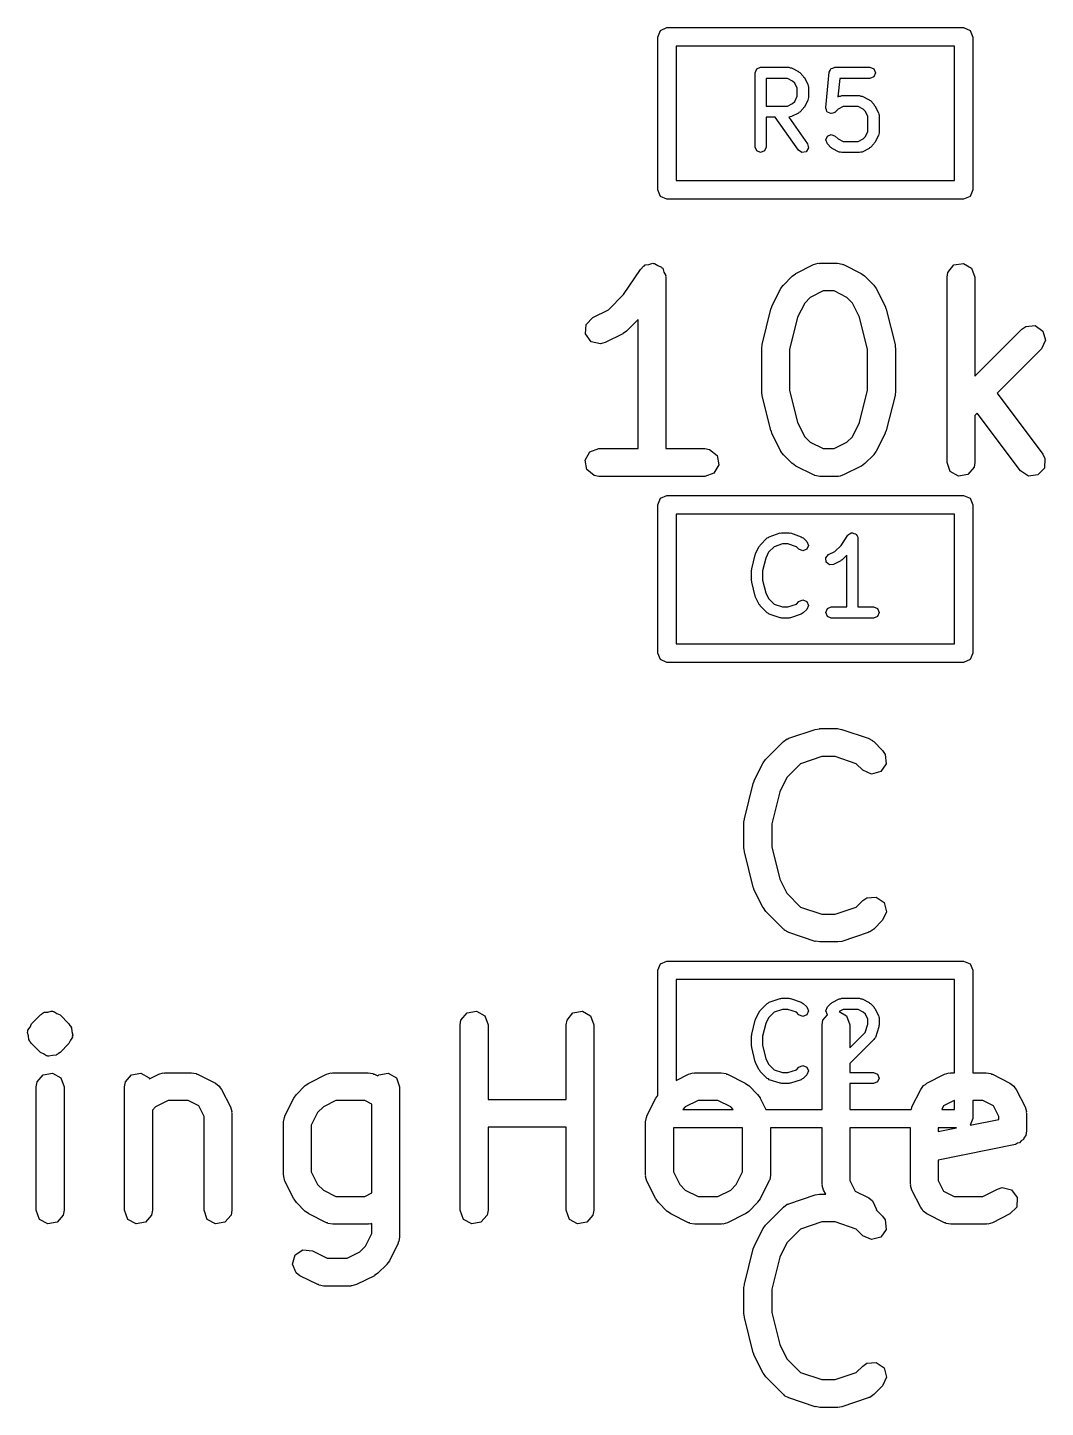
# Model space of a CAD drawing. Extents: x 65 to 209, y -133 to -44.
# Drawn here: x 122.41 to 127.9, y -113.97 to -106.53 of the extents above; entities that cross this region are included whole.
import ezdxf

# ---------------------------------------------------------------- set-up
doc = ezdxf.new("R2010")
doc.units = 0
doc.layers.add('BLACK', color=7, linetype='CONTINUOUS')

msp = doc.modelspace()

# ---------------------------------------------------------------- linework, layer by layer
at = {"layer": 'BLACK', "linetype": 'CONTINUOUS'}
for p, q in [((125.825, -106.542), (125.86, -106.527)), ((125.86, -106.527), (127.46, -106.527)), ((127.46, -106.527), (127.495, -106.542)), ((125.81, -106.578), (125.825, -106.542)), ((125.81, -107.402), (125.81, -106.578)), ((127.495, -106.542), (127.51, -106.578)), ((127.51, -106.578), (127.51, -107.402)), ((125.91, -106.627), (125.91, -107.352)), ((127.41, -106.627), (125.91, -106.627)), ((127.41, -107.352), (127.41, -106.627)), ((126.335, -106.771), (126.344, -106.75)), ((126.344, -106.75), (126.365, -106.741)), ((126.365, -106.741), (126.517, -106.741)), ((126.517, -106.741), (126.524, -106.744)), ((126.524, -106.744), (126.531, -106.744)), ((126.531, -106.744), (126.569, -106.763)), ((126.569, -106.763), (126.572, -106.767)), ((126.735, -106.768), (126.74, -106.759)), ((126.74, -106.759), (126.744, -106.75)), ((126.744, -106.75), (126.745, -106.749)), ((126.745, -106.749), (126.746, -106.748)), ((126.746, -106.748), (126.755, -106.745)), ((126.755, -106.745), (126.765, -106.741)), ((126.765, -106.741), (126.955, -106.741)), ((126.955, -106.741), (126.976, -106.75)), ((126.976, -106.75), (126.985, -106.771)), ((126.335, -107.171), (126.335, -106.771)), ((126.395, -106.801), (126.395, -106.95)), ((126.51, -106.801), (126.395, -106.801)), ((126.537, -106.815), (126.51, -106.801)), ((126.55, -106.827), (126.537, -106.815)), ((126.563, -106.854), (126.55, -106.827)), ((126.572, -106.767), (126.576, -106.769)), ((126.576, -106.769), (126.595, -106.788)), ((126.595, -106.788), (126.597, -106.792)), ((126.597, -106.792), (126.601, -106.796)), ((126.601, -106.796), (126.62, -106.834)), ((126.62, -106.834), (126.621, -106.841)), ((126.716, -106.958), (126.735, -106.768)), ((126.792, -106.801), (126.782, -106.9)), ((126.955, -106.801), (126.792, -106.801)), ((126.976, -106.792), (126.955, -106.801)), ((126.985, -106.771), (126.976, -106.792)), ((126.55, -106.925), (126.563, -106.897)), ((126.563, -106.897), (126.563, -106.854)), ((126.621, -106.911), (126.62, -106.918)), ((126.621, -106.841), (126.623, -106.847)), ((126.623, -106.904), (126.621, -106.911)), ((126.623, -106.847), (126.623, -106.904)), ((126.782, -106.9), (126.789, -106.896)), ((126.789, -106.896), (126.796, -106.896)), ((126.796, -106.896), (126.803, -106.893)), ((126.803, -106.893), (126.898, -106.893)), ((126.898, -106.893), (126.905, -106.896)), ((126.905, -106.896), (126.912, -106.896)), ((126.912, -106.896), (126.95, -106.916)), ((126.395, -106.95), (126.51, -106.95)), ((126.51, -106.95), (126.537, -106.937)), ((126.537, -106.937), (126.55, -106.925)), ((126.572, -106.985), (126.569, -106.988)), ((126.576, -106.983), (126.572, -106.985)), ((126.595, -106.964), (126.576, -106.983)), ((126.597, -106.959), (126.595, -106.964)), ((126.601, -106.956), (126.597, -106.959)), ((126.62, -106.918), (126.601, -106.956)), ((126.716, -106.96), (126.716, -106.958)), ((126.716, -106.961), (126.716, -106.96)), ((126.72, -106.971), (126.716, -106.961)), ((126.722, -106.98), (126.72, -106.971)), ((126.724, -106.981), (126.722, -106.98)), ((126.725, -106.983), (126.724, -106.981)), ((126.734, -106.987), (126.725, -106.983)), ((126.743, -106.991), (126.734, -106.987)), ((126.765, -106.985), (126.755, -106.988)), ((126.767, -106.983), (126.765, -106.983)), ((126.765, -106.983), (126.765, -106.985)), ((126.783, -106.967), (126.767, -106.983)), ((126.81, -106.953), (126.783, -106.967)), ((126.891, -106.953), (126.81, -106.953)), ((126.918, -106.967), (126.891, -106.953)), ((126.931, -106.979), (126.918, -106.967)), ((126.944, -107.007), (126.931, -106.979)), ((126.95, -106.916), (126.953, -106.919)), ((126.953, -106.919), (126.957, -106.921)), ((126.957, -106.921), (126.976, -106.94)), ((126.976, -106.94), (126.978, -106.945)), ((126.978, -106.945), (126.982, -106.948)), ((126.982, -106.948), (127.001, -106.986)), ((127.001, -106.986), (127.002, -106.993)), ((126.444, -107.01), (126.395, -107.01)), ((126.395, -107.01), (126.395, -107.171)), ((126.569, -107.188), (126.444, -107.01)), ((126.524, -107.008), (126.518, -107.01)), ((126.518, -107.01), (126.618, -107.154)), ((126.531, -107.007), (126.524, -107.008)), ((126.569, -106.988), (126.531, -107.007)), ((126.744, -106.991), (126.743, -106.991)), ((126.746, -106.991), (126.744, -106.991)), ((126.755, -106.988), (126.746, -106.991)), ((126.944, -107.088), (126.944, -107.007)), ((127.002, -106.993), (127.004, -107)), ((127.004, -107), (127.004, -107.095)), ((126.716, -107.133), (126.725, -107.112)), ((126.725, -107.154), (126.716, -107.133)), ((126.725, -107.112), (126.746, -107.103)), ((126.746, -107.103), (126.767, -107.112)), ((126.767, -107.112), (126.783, -107.127)), ((126.783, -107.127), (126.81, -107.141)), ((126.891, -107.141), (126.918, -107.127)), ((126.918, -107.127), (126.931, -107.115)), ((126.931, -107.115), (126.944, -107.088)), ((127.001, -107.108), (126.982, -107.146)), ((127.002, -107.101), (127.001, -107.108)), ((127.004, -107.095), (127.002, -107.101)), ((126.344, -107.192), (126.335, -107.171)), ((126.365, -107.201), (126.344, -107.192)), ((126.386, -107.192), (126.365, -107.201)), ((126.395, -107.171), (126.386, -107.192)), ((126.588, -107.2), (126.569, -107.188)), ((126.611, -107.196), (126.588, -107.2)), ((126.623, -107.176), (126.611, -107.196)), ((126.618, -107.154), (126.623, -107.176)), ((126.744, -107.173), (126.725, -107.154)), ((126.748, -107.175), (126.744, -107.173)), ((126.751, -107.179), (126.748, -107.175)), ((126.789, -107.198), (126.751, -107.179)), ((126.796, -107.198), (126.789, -107.198)), ((126.803, -107.201), (126.796, -107.198)), ((126.898, -107.201), (126.803, -107.201)), ((126.81, -107.141), (126.891, -107.141)), ((126.905, -107.198), (126.898, -107.201)), ((126.912, -107.198), (126.905, -107.198)), ((126.95, -107.179), (126.912, -107.198)), ((126.953, -107.175), (126.95, -107.179)), ((126.957, -107.173), (126.953, -107.175)), ((126.976, -107.154), (126.957, -107.173)), ((126.978, -107.15), (126.976, -107.154)), ((126.982, -107.146), (126.978, -107.15)), ((125.91, -107.352), (127.41, -107.352)), ((125.825, -107.438), (125.81, -107.402)), ((127.51, -107.402), (127.495, -107.438)), ((125.86, -107.453), (125.825, -107.438)), ((127.46, -107.453), (125.86, -107.453)), ((127.495, -107.438), (127.46, -107.453)), ((125.742, -107.807), (125.763, -107.804)), ((125.763, -107.804), (125.784, -107.798)), ((125.784, -107.798), (125.788, -107.799)), ((125.788, -107.799), (125.792, -107.799)), ((125.792, -107.799), (125.811, -107.809)), ((126.555, -107.853), (126.65, -107.805)), ((126.65, -107.805), (126.675, -107.798)), ((126.675, -107.798), (126.68, -107.799)), ((126.68, -107.799), (126.684, -107.797)), ((126.684, -107.797), (126.779, -107.797)), ((126.779, -107.797), (126.805, -107.802)), ((126.805, -107.802), (126.808, -107.805)), ((126.808, -107.805), (126.813, -107.805)), ((126.813, -107.805), (126.908, -107.853)), ((127.408, -107.807), (127.459, -107.799)), ((127.459, -107.799), (127.503, -107.824)), ((125.626, -107.967), (125.717, -107.831)), ((125.717, -107.831), (125.735, -107.812)), ((125.735, -107.812), (125.739, -107.811)), ((125.739, -107.811), (125.742, -107.807)), ((125.811, -107.809), (125.831, -107.818)), ((125.831, -107.818), (125.833, -107.822)), ((125.833, -107.822), (125.837, -107.824)), ((125.837, -107.824), (125.844, -107.845)), ((125.844, -107.845), (125.854, -107.864)), ((125.854, -107.864), (125.853, -107.868)), ((125.853, -107.868), (125.854, -107.872)), ((125.854, -107.872), (125.854, -108.797)), ((126.488, -107.915), (126.536, -107.867)), ((126.536, -107.867), (126.554, -107.854)), ((126.554, -107.854), (126.555, -107.853)), ((126.908, -107.853), (126.926, -107.866)), ((126.926, -107.866), (126.927, -107.867)), ((126.927, -107.867), (126.975, -107.915)), ((127.371, -107.872), (127.375, -107.847)), ((127.371, -108.872), (127.371, -107.872)), ((127.375, -107.847), (127.408, -107.807)), ((127.503, -107.824), (127.521, -107.872)), ((127.521, -107.872), (127.521, -108.406)), ((126.426, -108.029), (126.474, -107.934)), ((126.474, -107.934), (126.487, -107.916)), ((126.487, -107.916), (126.488, -107.915)), ((126.702, -107.947), (126.633, -107.982)), ((126.761, -107.947), (126.702, -107.947)), ((126.83, -107.982), (126.761, -107.947)), ((126.975, -107.915), (126.988, -107.933)), ((126.988, -107.933), (126.989, -107.934)), ((126.989, -107.934), (127.037, -108.029)), ((125.544, -108.049), (125.626, -107.967)), ((126.603, -108.012), (126.564, -108.089)), ((126.633, -107.982), (126.603, -108.012)), ((126.86, -108.012), (126.83, -107.982)), ((126.899, -108.089), (126.86, -108.012)), ((125.425, -108.128), (125.46, -108.091)), ((125.46, -108.091), (125.544, -108.049)), ((125.704, -108.101), (125.642, -108.164)), ((125.704, -108.797), (125.704, -108.101)), ((126.373, -108.235), (126.421, -108.045)), ((126.421, -108.045), (126.426, -108.033)), ((126.426, -108.033), (126.426, -108.029)), ((126.564, -108.089), (126.521, -108.263)), ((126.942, -108.263), (126.899, -108.089)), ((127.037, -108.029), (127.04, -108.042)), ((127.04, -108.042), (127.042, -108.045)), ((127.042, -108.045), (127.09, -108.235)), ((125.421, -108.179), (125.425, -108.128)), ((125.623, -108.176), (125.622, -108.178)), ((125.642, -108.164), (125.623, -108.176)), ((127.521, -108.406), (127.774, -108.153)), ((127.774, -108.153), (127.795, -108.138)), ((127.795, -108.138), (127.846, -108.133)), ((127.846, -108.133), (127.888, -108.163)), ((127.888, -108.163), (127.901, -108.212)), ((125.452, -108.221), (125.421, -108.179)), ((125.502, -108.233), (125.452, -108.221)), ((125.527, -108.225), (125.502, -108.233)), ((125.622, -108.178), (125.527, -108.225)), ((126.371, -108.253), (126.373, -108.239)), ((126.373, -108.239), (126.373, -108.235)), ((127.09, -108.235), (127.091, -108.25)), ((127.091, -108.25), (127.092, -108.253)), ((127.901, -108.212), (127.88, -108.259)), ((126.371, -108.491), (126.371, -108.253)), ((126.521, -108.263), (126.521, -108.482)), ((126.942, -108.482), (126.942, -108.263)), ((127.092, -108.253), (127.092, -108.491)), ((127.88, -108.259), (127.64, -108.498)), ((126.372, -108.495), (126.371, -108.491)), ((126.373, -108.51), (126.372, -108.495)), ((126.421, -108.7), (126.373, -108.51)), ((126.521, -108.482), (126.564, -108.656)), ((126.899, -108.656), (126.942, -108.482)), ((127.09, -108.51), (127.042, -108.7)), ((127.092, -108.491), (127.09, -108.506)), ((127.09, -108.506), (127.09, -108.51)), ((127.64, -108.498), (127.887, -108.827)), ((127.533, -108.606), (127.521, -108.618)), ((127.521, -108.618), (127.521, -108.872)), ((127.767, -108.917), (127.533, -108.606)), ((126.564, -108.656), (126.603, -108.733)), ((126.86, -108.733), (126.899, -108.656)), ((126.423, -108.703), (126.421, -108.7)), ((126.426, -108.715), (126.423, -108.703)), ((126.474, -108.811), (126.426, -108.715)), ((126.603, -108.733), (126.633, -108.763)), ((126.633, -108.763), (126.702, -108.797)), ((126.761, -108.797), (126.83, -108.763)), ((126.83, -108.763), (126.86, -108.733)), ((127.037, -108.715), (126.989, -108.811)), ((127.042, -108.7), (127.037, -108.712)), ((127.037, -108.712), (127.037, -108.715)), ((125.419, -108.859), (125.445, -108.815)), ((125.445, -108.815), (125.493, -108.797)), ((125.493, -108.797), (125.704, -108.797)), ((125.854, -108.797), (126.065, -108.797)), ((126.065, -108.797), (126.09, -108.802)), ((126.09, -108.802), (126.13, -108.835)), ((126.13, -108.835), (126.139, -108.885)), ((126.475, -108.812), (126.474, -108.811)), ((126.488, -108.83), (126.475, -108.812)), ((126.536, -108.878), (126.488, -108.83)), ((126.702, -108.797), (126.761, -108.797)), ((126.975, -108.83), (126.927, -108.878)), ((126.976, -108.829), (126.975, -108.83)), ((126.989, -108.811), (126.976, -108.829)), ((127.887, -108.827), (127.898, -108.851)), ((125.428, -108.91), (125.419, -108.859)), ((125.468, -108.943), (125.428, -108.91)), ((126.139, -108.885), (126.113, -108.93)), ((126.537, -108.878), (126.536, -108.878)), ((126.555, -108.892), (126.537, -108.878)), ((126.65, -108.939), (126.555, -108.892)), ((126.908, -108.892), (126.813, -108.939)), ((126.909, -108.891), (126.908, -108.892)), ((126.927, -108.878), (126.909, -108.891)), ((127.388, -108.921), (127.371, -108.872)), ((127.433, -108.946), (127.388, -108.921)), ((127.516, -108.898), (127.483, -108.937)), ((127.521, -108.872), (127.516, -108.898)), ((127.81, -108.945), (127.767, -108.917)), ((127.896, -108.902), (127.861, -108.939)), ((127.898, -108.851), (127.896, -108.902)), ((125.493, -108.947), (125.468, -108.943)), ((126.065, -108.947), (125.493, -108.947)), ((126.113, -108.93), (126.065, -108.947)), ((126.655, -108.94), (126.65, -108.939)), ((126.658, -108.943), (126.655, -108.94)), ((126.684, -108.947), (126.658, -108.943)), ((126.779, -108.947), (126.684, -108.947)), ((126.783, -108.946), (126.779, -108.947)), ((126.788, -108.947), (126.783, -108.946)), ((126.813, -108.939), (126.788, -108.947)), ((127.483, -108.937), (127.433, -108.946)), ((127.861, -108.939), (127.81, -108.945)), ((125.81, -109.1), (125.825, -109.065)), ((125.825, -109.065), (125.86, -109.05)), ((125.86, -109.05), (127.46, -109.05)), ((127.46, -109.05), (127.495, -109.065)), ((127.495, -109.065), (127.51, -109.1)), ((125.81, -109.9), (125.81, -109.1)), ((127.51, -109.1), (127.51, -109.9)), ((125.91, -109.15), (125.91, -109.85)), ((127.41, -109.15), (125.91, -109.15)), ((127.41, -109.85), (127.41, -109.15)), ((126.363, -109.317), (126.401, -109.279)), ((126.401, -109.279), (126.407, -109.276)), ((126.407, -109.276), (126.412, -109.272)), ((126.412, -109.272), (126.47, -109.252)), ((126.47, -109.252), (126.474, -109.253)), ((126.474, -109.253), (126.479, -109.251)), ((126.479, -109.251), (126.517, -109.251)), ((126.517, -109.251), (126.522, -109.253)), ((126.522, -109.253), (126.527, -109.252)), ((126.527, -109.252), (126.584, -109.272)), ((126.584, -109.272), (126.589, -109.276)), ((126.589, -109.276), (126.595, -109.279)), ((126.595, -109.279), (126.615, -109.298)), ((126.799, -109.319), (126.835, -109.264)), ((126.835, -109.264), (126.838, -109.263)), ((126.838, -109.263), (126.839, -109.26)), ((126.839, -109.26), (126.847, -109.256)), ((126.847, -109.256), (126.854, -109.252)), ((126.854, -109.252), (126.857, -109.252)), ((126.857, -109.252), (126.86, -109.251)), ((126.86, -109.251), (126.868, -109.254)), ((126.868, -109.254), (126.877, -109.256)), ((126.877, -109.256), (126.878, -109.259)), ((126.878, -109.259), (126.881, -109.26)), ((126.881, -109.26), (126.885, -109.268)), ((126.885, -109.268), (126.889, -109.275)), ((126.889, -109.275), (126.889, -109.278)), ((126.889, -109.278), (126.89, -109.281)), ((126.89, -109.281), (126.89, -109.651)), ((126.336, -109.369), (126.338, -109.366)), ((126.338, -109.363), (126.357, -109.325)), ((126.338, -109.366), (126.338, -109.363)), ((126.357, -109.325), (126.361, -109.321)), ((126.361, -109.321), (126.363, -109.317)), ((126.408, -109.356), (126.393, -109.387)), ((126.438, -109.326), (126.408, -109.356)), ((126.484, -109.311), (126.438, -109.326)), ((126.512, -109.311), (126.484, -109.311)), ((126.558, -109.326), (126.512, -109.311)), ((126.572, -109.34), (126.558, -109.326)), ((126.593, -109.349), (126.572, -109.34)), ((126.615, -109.34), (126.593, -109.349)), ((126.615, -109.298), (126.623, -109.319)), ((126.623, -109.319), (126.615, -109.34)), ((126.732, -109.368), (126.766, -109.352)), ((126.766, -109.352), (126.799, -109.319)), ((126.317, -109.445), (126.336, -109.369)), ((126.393, -109.387), (126.376, -109.456)), ((126.717, -109.386), (126.732, -109.368)), ((126.719, -109.409), (126.717, -109.386)), ((126.736, -109.424), (126.719, -109.409)), ((126.759, -109.422), (126.736, -109.424)), ((126.797, -109.403), (126.759, -109.422)), ((126.8, -109.399), (126.797, -109.403)), ((126.805, -109.397), (126.8, -109.399)), ((126.83, -109.372), (126.805, -109.397)), ((126.83, -109.651), (126.83, -109.372)), ((126.316, -109.452), (126.317, -109.449)), ((126.316, -109.51), (126.316, -109.452)), ((126.317, -109.513), (126.316, -109.51)), ((126.317, -109.449), (126.317, -109.445)), ((126.317, -109.517), (126.317, -109.513)), ((126.376, -109.456), (126.376, -109.506)), ((126.376, -109.506), (126.393, -109.575)), ((126.336, -109.593), (126.317, -109.517)), ((126.393, -109.575), (126.408, -109.606)), ((126.338, -109.596), (126.336, -109.593)), ((126.338, -109.599), (126.338, -109.596)), ((126.357, -109.637), (126.338, -109.599)), ((126.361, -109.64), (126.357, -109.637)), ((126.363, -109.645), (126.361, -109.64)), ((126.401, -109.683), (126.363, -109.645)), ((126.408, -109.606), (126.438, -109.636)), ((126.438, -109.636), (126.484, -109.651)), ((126.484, -109.651), (126.512, -109.651)), ((126.512, -109.651), (126.558, -109.636)), ((126.558, -109.636), (126.572, -109.622)), ((126.572, -109.622), (126.593, -109.613)), ((126.593, -109.613), (126.615, -109.622)), ((126.615, -109.664), (126.595, -109.683)), ((126.615, -109.622), (126.623, -109.643)), ((126.623, -109.643), (126.615, -109.664)), ((126.716, -109.681), (126.725, -109.66)), ((126.725, -109.66), (126.746, -109.651)), ((126.746, -109.651), (126.83, -109.651)), ((126.89, -109.651), (126.974, -109.651)), ((126.974, -109.651), (126.995, -109.66)), ((126.995, -109.66), (127.004, -109.681)), ((126.407, -109.686), (126.401, -109.683)), ((126.412, -109.69), (126.407, -109.686)), ((126.47, -109.709), (126.412, -109.69)), ((126.474, -109.709), (126.47, -109.709)), ((126.479, -109.711), (126.474, -109.709)), ((126.517, -109.711), (126.479, -109.711)), ((126.522, -109.709), (126.517, -109.711)), ((126.527, -109.709), (126.522, -109.709)), ((126.584, -109.69), (126.527, -109.709)), ((126.589, -109.686), (126.584, -109.69)), ((126.595, -109.683), (126.589, -109.686)), ((126.725, -109.702), (126.716, -109.681)), ((126.746, -109.711), (126.725, -109.702)), ((126.974, -109.711), (126.746, -109.711)), ((126.995, -109.702), (126.974, -109.711)), ((127.004, -109.681), (126.995, -109.702)), ((125.91, -109.85), (127.41, -109.85)), ((125.825, -109.935), (125.81, -109.9)), ((125.86, -109.95), (125.825, -109.935)), ((127.46, -109.95), (125.86, -109.95)), ((127.495, -109.935), (127.46, -109.95)), ((127.51, -109.9), (127.495, -109.935)), ((126.517, -110.359), (126.66, -110.311)), ((126.66, -110.311), (126.682, -110.308)), ((126.682, -110.308), (126.684, -110.307)), ((126.684, -110.307), (126.779, -110.307)), ((126.779, -110.307), (126.801, -110.311)), ((126.801, -110.311), (126.803, -110.311)), ((126.803, -110.311), (126.946, -110.359)), ((126.393, -110.472), (126.488, -110.377)), ((126.488, -110.377), (126.509, -110.362)), ((126.509, -110.362), (126.514, -110.362)), ((126.514, -110.362), (126.517, -110.359)), ((126.946, -110.359), (126.969, -110.371)), ((126.969, -110.371), (126.971, -110.375)), ((126.971, -110.375), (126.975, -110.377)), ((126.975, -110.377), (127.023, -110.425)), ((126.379, -110.492), (126.392, -110.474)), ((126.392, -110.474), (126.393, -110.472)), ((126.696, -110.457), (126.581, -110.496)), ((126.767, -110.457), (126.696, -110.457)), ((126.881, -110.496), (126.767, -110.457)), ((127.023, -110.425), (127.037, -110.446)), ((127.037, -110.446), (127.042, -110.497)), ((126.331, -110.587), (126.379, -110.492)), ((126.581, -110.496), (126.507, -110.57)), ((126.916, -110.531), (126.881, -110.496)), ((126.963, -110.552), (126.916, -110.531)), ((127.013, -110.539), (126.963, -110.552)), ((127.042, -110.497), (127.013, -110.539)), ((126.278, -110.793), (126.325, -110.602)), ((126.325, -110.602), (126.331, -110.59)), ((126.331, -110.59), (126.331, -110.587)), ((126.507, -110.57), (126.469, -110.647)), ((126.469, -110.647), (126.425, -110.82)), ((126.275, -110.811), (126.278, -110.796)), ((126.275, -110.954), (126.275, -110.811)), ((126.278, -110.796), (126.278, -110.793)), ((126.425, -110.82), (126.425, -110.945)), ((126.277, -110.957), (126.275, -110.954)), ((126.278, -110.972), (126.277, -110.957)), ((126.325, -111.162), (126.278, -110.972)), ((126.425, -110.945), (126.469, -111.118)), ((126.469, -111.118), (126.507, -111.195)), ((126.327, -111.165), (126.325, -111.162)), ((126.331, -111.178), (126.327, -111.165)), ((126.379, -111.273), (126.331, -111.178)), ((126.507, -111.195), (126.581, -111.269)), ((126.916, -111.234), (126.938, -111.219)), ((126.938, -111.219), (126.989, -111.215)), ((126.989, -111.215), (127.031, -111.244)), ((126.38, -111.274), (126.379, -111.273)), ((126.393, -111.293), (126.38, -111.274)), ((126.488, -111.388), (126.393, -111.293)), ((126.581, -111.269), (126.696, -111.307)), ((126.767, -111.307), (126.881, -111.269)), ((126.881, -111.269), (126.916, -111.234)), ((127.044, -111.294), (127.023, -111.34)), ((127.031, -111.244), (127.044, -111.294)), ((126.696, -111.307), (126.767, -111.307)), ((127.023, -111.34), (126.975, -111.388)), ((126.492, -111.39), (126.488, -111.388)), ((126.494, -111.394), (126.492, -111.39)), ((126.517, -111.406), (126.494, -111.394)), ((126.66, -111.454), (126.517, -111.406)), ((126.946, -111.406), (126.803, -111.454)), ((126.949, -111.403), (126.946, -111.406)), ((126.954, -111.403), (126.949, -111.403)), ((126.975, -111.388), (126.954, -111.403)), ((126.662, -111.453), (126.66, -111.454)), ((126.684, -111.457), (126.662, -111.453)), ((126.779, -111.457), (126.684, -111.457)), ((126.781, -111.457), (126.779, -111.457)), ((126.803, -111.454), (126.781, -111.457)), ((125.81, -111.61), (125.825, -111.575)), ((125.825, -111.575), (125.86, -111.56)), ((125.86, -111.56), (127.46, -111.56)), ((127.46, -111.56), (127.495, -111.575)), ((127.495, -111.575), (127.51, -111.61)), ((125.81, -112.286), (125.81, -111.61)), ((125.91, -111.66), (125.91, -112.204)), ((127.41, -111.66), (125.91, -111.66)), ((127.41, -112.163), (127.41, -111.66)), ((127.51, -111.61), (127.51, -112.163)), ((126.363, -111.827), (126.401, -111.789)), ((126.401, -111.789), (126.407, -111.786)), ((126.407, -111.786), (126.412, -111.782)), ((126.412, -111.782), (126.47, -111.762)), ((126.484, -111.821), (126.438, -111.836)), ((126.47, -111.762), (126.474, -111.763)), ((126.474, -111.763), (126.479, -111.761)), ((126.479, -111.761), (126.517, -111.761)), ((126.512, -111.821), (126.484, -111.821)), ((126.558, -111.836), (126.512, -111.821)), ((126.517, -111.761), (126.522, -111.763)), ((126.522, -111.763), (126.527, -111.762)), ((126.527, -111.762), (126.584, -111.782)), ((126.584, -111.782), (126.589, -111.786)), ((126.589, -111.786), (126.595, -111.789)), ((126.595, -111.789), (126.615, -111.808)), ((126.615, -111.808), (126.623, -111.829)), ((126.716, -111.829), (126.725, -111.808)), ((126.725, -111.808), (126.744, -111.789)), ((126.744, -111.789), (126.748, -111.787)), ((126.748, -111.787), (126.751, -111.783)), ((126.751, -111.783), (126.789, -111.764)), ((126.81, -111.821), (126.788, -111.832)), ((126.789, -111.764), (126.796, -111.764)), ((126.796, -111.764), (126.803, -111.761)), ((126.803, -111.761), (126.898, -111.761)), ((126.891, -111.821), (126.81, -111.821)), ((126.918, -111.835), (126.891, -111.821)), ((126.898, -111.761), (126.905, -111.764)), ((126.905, -111.764), (126.912, -111.764)), ((126.912, -111.764), (126.95, -111.783)), ((126.95, -111.783), (126.953, -111.787)), ((126.953, -111.787), (126.957, -111.789)), ((126.957, -111.789), (126.976, -111.808)), ((126.976, -111.808), (126.978, -111.812)), ((126.978, -111.812), (126.982, -111.816)), ((126.982, -111.816), (127.001, -111.854)), ((122.433, -111.899), (122.481, -111.851)), ((122.481, -111.851), (122.489, -111.846)), ((122.489, -111.846), (122.491, -111.843)), ((122.491, -111.843), (122.494, -111.842)), ((122.494, -111.842), (122.496, -111.839)), ((122.494, -111.842), (122.494, -111.842)), ((122.496, -111.839), (122.498, -111.839)), ((122.498, -111.839), (122.502, -111.836)), ((122.502, -111.836), (122.522, -111.835)), ((122.522, -111.835), (122.54, -111.83)), ((122.54, -111.83), (122.544, -111.831)), ((122.544, -111.831), (122.547, -111.831)), ((122.547, -111.831), (122.55, -111.832)), ((122.55, -111.832), (122.553, -111.832)), ((122.553, -111.832), (122.569, -111.843)), ((122.569, -111.843), (122.587, -111.851)), ((122.587, -111.851), (122.635, -111.899)), ((124.745, -111.904), (124.749, -111.879)), ((124.749, -111.879), (124.782, -111.839)), ((124.782, -111.839), (124.833, -111.831)), ((124.833, -111.831), (124.877, -111.856)), ((124.877, -111.856), (124.895, -111.904)), ((125.316, -111.904), (125.321, -111.879)), ((125.321, -111.879), (125.353, -111.839)), ((125.353, -111.839), (125.404, -111.831)), ((125.404, -111.831), (125.448, -111.856)), ((125.448, -111.856), (125.466, -111.904)), ((126.317, -111.955), (126.336, -111.879)), ((126.336, -111.879), (126.338, -111.876)), ((126.338, -111.873), (126.357, -111.835)), ((126.338, -111.876), (126.338, -111.873)), ((126.357, -111.835), (126.361, -111.831)), ((126.361, -111.831), (126.363, -111.827)), ((126.393, -111.897), (126.376, -111.966)), ((126.408, -111.866), (126.393, -111.897)), ((126.438, -111.836), (126.408, -111.866)), ((126.572, -111.85), (126.558, -111.836)), ((126.593, -111.859), (126.572, -111.85)), ((126.615, -111.85), (126.593, -111.859)), ((126.623, -111.829), (126.615, -111.85)), ((126.697, -111.904), (126.701, -111.879)), ((126.701, -111.879), (126.725, -111.851)), ((126.725, -111.85), (126.716, -111.829)), ((126.725, -111.851), (126.725, -111.85)), ((126.788, -111.832), (126.829, -111.856)), ((126.829, -111.856), (126.847, -111.904)), ((126.931, -111.847), (126.918, -111.835)), ((126.944, -111.874), (126.931, -111.847)), ((126.944, -111.9), (126.944, -111.874)), ((127.001, -111.854), (127.002, -111.861)), ((127.002, -111.861), (127.004, -111.867)), ((127.004, -111.867), (127.004, -111.905)), ((122.412, -111.945), (122.414, -111.939)), ((122.417, -111.964), (122.412, -111.945)), ((122.414, -111.933), (122.425, -111.917)), ((122.414, -111.939), (122.414, -111.933)), ((122.418, -111.984), (122.417, -111.964)), ((122.425, -111.917), (122.433, -111.899)), ((122.635, -111.899), (122.64, -111.907)), ((122.64, -111.907), (122.643, -111.909)), ((122.643, -111.909), (122.644, -111.912)), ((122.654, -111.971), (122.643, -111.987)), ((122.644, -111.912), (122.649, -111.92)), ((122.649, -111.92), (122.651, -111.94)), ((122.651, -111.94), (122.656, -111.959)), ((122.656, -111.959), (122.653, -111.965)), ((122.653, -111.965), (122.654, -111.971)), ((124.745, -112.904), (124.745, -111.904)), ((124.895, -111.904), (124.895, -112.306)), ((125.316, -112.306), (125.316, -111.904)), ((125.466, -111.904), (125.466, -112.904)), ((126.316, -111.962), (126.317, -111.959)), ((126.316, -112.02), (126.316, -111.962)), ((126.317, -111.959), (126.317, -111.955)), ((126.376, -111.966), (126.376, -112.016)), ((126.697, -112.19), (126.697, -111.904)), ((126.847, -111.904), (126.847, -112.028)), ((126.847, -112.028), (126.929, -111.946)), ((126.929, -111.946), (126.944, -111.9)), ((127.003, -111.915), (126.984, -111.972)), ((127.004, -111.905), (127.002, -111.91)), ((127.002, -111.91), (127.003, -111.915)), ((122.424, -111.992), (122.418, -111.984)), ((122.425, -111.995), (122.424, -111.992)), ((122.428, -111.997), (122.425, -111.995)), ((122.433, -112.005), (122.428, -111.997)), ((122.481, -112.053), (122.433, -112.005)), ((122.635, -112.005), (122.587, -112.053)), ((122.643, -111.987), (122.635, -112.005)), ((126.317, -112.023), (126.316, -112.02)), ((126.317, -112.027), (126.317, -112.023)), ((126.336, -112.103), (126.317, -112.027)), ((126.376, -112.016), (126.393, -112.085)), ((126.976, -111.984), (126.847, -112.113)), ((126.979, -111.977), (126.976, -111.984)), ((126.984, -111.972), (126.979, -111.977)), ((122.498, -112.061), (122.481, -112.053)), ((122.514, -112.072), (122.498, -112.061)), ((122.518, -112.072), (122.514, -112.072)), ((122.521, -112.073), (122.518, -112.072)), ((122.524, -112.073), (122.521, -112.073)), ((122.527, -112.074), (122.524, -112.073)), ((122.546, -112.069), (122.527, -112.074)), ((122.566, -112.068), (122.546, -112.069)), ((122.569, -112.065), (122.566, -112.068)), ((122.571, -112.065), (122.569, -112.065)), ((122.573, -112.062), (122.571, -112.065)), ((122.574, -112.062), (122.573, -112.062)), ((122.577, -112.061), (122.574, -112.062)), ((122.579, -112.058), (122.577, -112.061)), ((122.587, -112.053), (122.579, -112.058)), ((126.338, -112.106), (126.336, -112.103)), ((126.338, -112.109), (126.338, -112.106)), ((126.357, -112.147), (126.338, -112.109)), ((126.393, -112.085), (126.408, -112.116)), ((126.408, -112.116), (126.438, -112.146)), ((126.847, -112.113), (126.847, -112.161)), ((122.463, -112.212), (122.496, -112.173)), ((122.496, -112.173), (122.547, -112.164)), ((122.547, -112.164), (122.591, -112.19)), ((122.591, -112.19), (122.609, -112.238)), ((122.94, -112.212), (122.973, -112.173)), ((122.973, -112.173), (123.023, -112.164)), ((123.023, -112.164), (123.067, -112.19)), ((123.067, -112.19), (123.07, -112.195)), ((123.07, -112.195), (123.119, -112.171)), ((123.119, -112.171), (123.144, -112.163)), ((123.144, -112.163), (123.149, -112.164)), ((123.149, -112.164), (123.153, -112.163)), ((123.153, -112.163), (123.296, -112.163)), ((123.296, -112.163), (123.321, -112.167)), ((123.321, -112.167), (123.325, -112.17)), ((123.325, -112.17), (123.329, -112.171)), ((123.329, -112.171), (123.425, -112.218)), ((123.929, -112.218), (124.024, -112.171)), ((124.024, -112.171), (124.049, -112.163)), ((124.049, -112.163), (124.053, -112.164)), ((124.053, -112.164), (124.058, -112.163)), ((124.058, -112.163), (124.248, -112.163)), ((124.248, -112.163), (124.274, -112.167)), ((124.274, -112.167), (124.277, -112.17)), ((124.277, -112.17), (124.282, -112.171)), ((124.282, -112.171), (124.3, -112.18)), ((124.3, -112.18), (124.306, -112.173)), ((124.306, -112.173), (124.356, -112.164)), ((124.356, -112.164), (124.401, -112.19)), ((124.401, -112.19), (124.418, -112.238)), ((125.91, -112.204), (125.977, -112.171)), ((125.977, -112.171), (126.001, -112.163)), ((126.001, -112.163), (126.006, -112.164)), ((126.006, -112.164), (126.01, -112.163)), ((126.01, -112.163), (126.153, -112.163)), ((126.153, -112.163), (126.179, -112.167)), ((126.179, -112.167), (126.182, -112.17)), ((126.182, -112.17), (126.186, -112.171)), ((126.186, -112.171), (126.282, -112.218)), ((126.361, -112.15), (126.357, -112.147)), ((126.363, -112.155), (126.361, -112.15)), ((126.401, -112.193), (126.363, -112.155)), ((126.407, -112.196), (126.401, -112.193)), ((126.438, -112.146), (126.484, -112.161)), ((126.484, -112.161), (126.512, -112.161)), ((126.512, -112.161), (126.558, -112.146)), ((126.558, -112.146), (126.572, -112.132)), ((126.572, -112.132), (126.593, -112.123)), ((126.595, -112.193), (126.589, -112.196)), ((126.593, -112.123), (126.615, -112.132)), ((126.615, -112.174), (126.595, -112.193)), ((126.615, -112.132), (126.623, -112.153)), ((126.623, -112.153), (126.615, -112.174)), ((126.697, -112.191), (126.697, -112.19)), ((126.697, -112.192), (126.697, -112.191)), ((126.697, -112.36), (126.697, -112.192)), ((126.847, -112.161), (126.974, -112.161)), ((126.974, -112.161), (126.995, -112.17)), ((126.995, -112.17), (127.004, -112.191)), ((127.004, -112.191), (126.995, -112.212)), ((127.262, -112.218), (127.357, -112.171)), ((127.357, -112.171), (127.382, -112.163)), ((127.382, -112.163), (127.387, -112.164)), ((127.387, -112.164), (127.391, -112.163)), ((127.391, -112.163), (127.41, -112.163)), ((127.51, -112.163), (127.581, -112.163)), ((127.581, -112.163), (127.607, -112.167)), ((127.607, -112.167), (127.611, -112.17)), ((127.611, -112.17), (127.615, -112.171)), ((127.615, -112.171), (127.71, -112.218)), ((122.459, -112.238), (122.463, -112.212)), ((122.459, -112.904), (122.459, -112.238)), ((122.609, -112.238), (122.609, -112.904)), ((122.935, -112.238), (122.94, -112.212)), ((122.935, -112.904), (122.935, -112.238)), ((123.425, -112.218), (123.445, -112.234)), ((123.445, -112.234), (123.45, -112.244)), ((123.45, -112.244), (123.458, -112.252)), ((123.458, -112.252), (123.506, -112.347)), ((123.862, -112.28), (123.909, -112.232)), ((123.909, -112.232), (123.928, -112.219)), ((123.928, -112.219), (123.929, -112.218)), ((124.418, -112.238), (124.418, -113.047)), ((126.282, -112.218), (126.3, -112.232)), ((126.3, -112.232), (126.301, -112.232)), ((126.301, -112.232), (126.349, -112.28)), ((126.412, -112.2), (126.407, -112.196)), ((126.47, -112.219), (126.412, -112.2)), ((126.474, -112.219), (126.47, -112.219)), ((126.479, -112.221), (126.474, -112.219)), ((126.517, -112.221), (126.479, -112.221)), ((126.522, -112.219), (126.517, -112.221)), ((126.527, -112.219), (126.522, -112.219)), ((126.584, -112.2), (126.527, -112.219)), ((126.589, -112.196), (126.584, -112.2)), ((126.974, -112.221), (126.847, -112.221)), ((126.847, -112.221), (126.847, -112.36)), ((126.995, -112.212), (126.974, -112.221)), ((127.181, -112.347), (127.229, -112.252)), ((127.229, -112.252), (127.244, -112.231)), ((127.244, -112.231), (127.254, -112.226)), ((127.254, -112.226), (127.262, -112.218)), ((127.71, -112.218), (127.731, -112.234)), ((127.731, -112.234), (127.736, -112.244)), ((127.736, -112.244), (127.744, -112.252)), ((127.744, -112.252), (127.791, -112.347)), ((123.171, -112.313), (123.102, -112.347)), ((123.278, -112.313), (123.171, -112.313)), ((123.335, -112.341), (123.278, -112.313)), ((123.364, -112.398), (123.335, -112.341)), ((123.8, -112.395), (123.848, -112.299)), ((123.848, -112.299), (123.861, -112.281)), ((123.861, -112.281), (123.862, -112.28)), ((124.075, -112.313), (124.007, -112.347)), ((124.23, -112.313), (124.075, -112.313)), ((124.268, -112.332), (124.23, -112.313)), ((124.268, -112.81), (124.268, -112.332)), ((124.895, -112.306), (125.316, -112.306)), ((125.752, -112.395), (125.8, -112.299)), ((125.8, -112.299), (125.81, -112.286)), ((126.028, -112.313), (125.959, -112.347)), ((126.135, -112.313), (126.028, -112.313)), ((126.204, -112.347), (126.135, -112.313)), ((126.349, -112.28), (126.362, -112.298)), ((126.362, -112.298), (126.363, -112.299)), ((126.363, -112.299), (126.393, -112.36)), ((127.352, -112.341), (127.342, -112.36)), ((127.409, -112.313), (127.352, -112.341)), ((127.41, -112.313), (127.409, -112.313)), ((127.41, -112.36), (127.41, -112.313)), ((127.51, -112.313), (127.51, -112.41)), ((127.564, -112.313), (127.51, -112.313)), ((127.621, -112.341), (127.564, -112.313)), ((127.649, -112.398), (127.621, -112.341)), ((123.102, -112.347), (123.085, -112.364)), ((123.085, -112.364), (123.085, -112.904)), ((123.364, -112.904), (123.364, -112.398)), ((123.506, -112.347), (123.513, -112.372)), ((123.513, -112.372), (123.512, -112.376)), ((123.512, -112.376), (123.514, -112.381)), ((123.514, -112.381), (123.514, -112.904)), ((123.792, -112.428), (123.797, -112.403)), ((123.797, -112.403), (123.8, -112.399)), ((123.8, -112.399), (123.8, -112.395)), ((123.976, -112.377), (123.942, -112.446)), ((124.007, -112.347), (123.976, -112.377)), ((125.745, -112.428), (125.749, -112.403)), ((125.749, -112.403), (125.752, -112.399)), ((125.752, -112.399), (125.752, -112.395)), ((125.959, -112.347), (125.946, -112.36)), ((125.946, -112.36), (126.217, -112.36)), ((126.217, -112.36), (126.204, -112.347)), ((126.393, -112.36), (126.697, -112.36)), ((126.847, -112.36), (127.177, -112.36)), ((127.177, -112.36), (127.178, -112.355)), ((127.178, -112.355), (127.181, -112.351)), ((127.181, -112.351), (127.181, -112.347)), ((127.342, -112.36), (127.41, -112.36)), ((127.51, -112.41), (127.495, -112.445)), ((127.495, -112.445), (127.649, -112.414)), ((127.649, -112.414), (127.649, -112.398)), ((127.791, -112.347), (127.799, -112.372)), ((127.799, -112.372), (127.798, -112.376)), ((127.798, -112.376), (127.799, -112.381)), ((127.799, -112.381), (127.799, -112.476)), ((123.792, -112.714), (123.792, -112.428)), ((123.942, -112.446), (123.942, -112.696)), ((125.316, -112.456), (124.895, -112.456)), ((124.895, -112.456), (124.895, -112.904)), ((125.316, -112.904), (125.316, -112.456)), ((125.745, -112.714), (125.745, -112.428)), ((125.895, -112.46), (125.895, -112.696)), ((126.268, -112.46), (125.895, -112.46)), ((126.268, -112.696), (126.268, -112.46)), ((126.697, -112.46), (126.418, -112.46)), ((126.418, -112.46), (126.418, -112.714)), ((126.697, -112.762), (126.697, -112.46)), ((127.173, -112.46), (126.847, -112.46)), ((126.847, -112.46), (126.847, -112.744)), ((127.173, -112.762), (127.173, -112.46)), ((127.323, -112.46), (127.323, -112.48)), ((127.323, -112.48), (127.421, -112.46)), ((127.421, -112.46), (127.323, -112.46)), ((127.799, -112.476), (127.795, -112.501)), ((127.739, -112.549), (127.323, -112.633)), ((127.75, -112.543), (127.739, -112.549)), ((127.762, -112.541), (127.75, -112.543)), ((127.771, -112.53), (127.762, -112.541)), ((127.783, -112.523), (127.771, -112.53)), ((127.787, -112.511), (127.783, -112.523)), ((127.795, -112.501), (127.787, -112.511)), ((127.323, -112.633), (127.323, -112.744)), ((123.794, -112.718), (123.792, -112.714)), ((123.942, -112.696), (123.976, -112.765)), ((125.746, -112.718), (125.745, -112.714)), ((125.895, -112.696), (125.929, -112.765)), ((126.234, -112.765), (126.268, -112.696)), ((126.418, -112.714), (126.414, -112.74)), ((123.793, -112.722), (123.794, -112.718)), ((123.8, -112.747), (123.793, -112.722)), ((123.848, -112.843), (123.8, -112.747)), ((123.976, -112.765), (124.007, -112.795)), ((125.745, -112.722), (125.746, -112.718)), ((125.752, -112.747), (125.745, -112.722)), ((125.8, -112.843), (125.752, -112.747)), ((125.929, -112.765), (125.959, -112.795)), ((126.204, -112.795), (126.234, -112.765)), ((126.41, -112.747), (126.363, -112.843)), ((126.411, -112.743), (126.41, -112.747)), ((126.414, -112.74), (126.411, -112.743)), ((126.698, -112.766), (126.697, -112.762)), ((126.697, -112.77), (126.698, -112.766)), ((126.705, -112.795), (126.697, -112.77)), ((126.847, -112.744), (126.875, -112.801)), ((127.175, -112.766), (127.173, -112.762)), ((127.174, -112.77), (127.175, -112.766)), ((127.181, -112.795), (127.174, -112.77)), ((127.323, -112.744), (127.352, -112.801)), ((127.564, -112.829), (127.643, -112.79)), ((127.643, -112.79), (127.668, -112.782)), ((127.668, -112.782), (127.718, -112.794)), ((123.849, -112.844), (123.848, -112.843)), ((123.862, -112.862), (123.849, -112.844)), ((123.909, -112.91), (123.862, -112.862)), ((124.007, -112.795), (124.075, -112.829)), ((124.075, -112.829), (124.23, -112.829)), ((124.23, -112.829), (124.268, -112.81)), ((125.801, -112.844), (125.8, -112.843)), ((125.814, -112.862), (125.801, -112.844)), ((125.862, -112.91), (125.814, -112.862)), ((125.959, -112.795), (126.028, -112.829)), ((126.028, -112.829), (126.135, -112.829)), ((126.135, -112.829), (126.204, -112.795)), ((126.349, -112.862), (126.301, -112.91)), ((126.363, -112.843), (126.349, -112.861)), ((126.349, -112.861), (126.349, -112.862)), ((126.517, -112.869), (126.66, -112.821)), ((126.66, -112.821), (126.682, -112.818)), ((126.682, -112.818), (126.684, -112.817)), ((126.684, -112.817), (126.716, -112.817)), ((126.716, -112.817), (126.705, -112.795)), ((126.875, -112.801), (126.948, -112.837)), ((126.948, -112.837), (126.969, -112.853)), ((126.969, -112.853), (126.99, -112.9)), ((127.229, -112.89), (127.181, -112.795)), ((127.352, -112.801), (127.409, -112.829)), ((127.409, -112.829), (127.564, -112.829)), ((127.718, -112.794), (127.749, -112.835)), ((127.749, -112.835), (127.746, -112.887)), ((122.476, -112.953), (122.459, -112.904)), ((122.604, -112.93), (122.571, -112.969)), ((122.609, -112.904), (122.604, -112.93)), ((122.953, -112.953), (122.935, -112.904)), ((123.081, -112.93), (123.048, -112.969)), ((123.085, -112.904), (123.081, -112.93)), ((123.381, -112.953), (123.364, -112.904)), ((123.509, -112.93), (123.476, -112.969)), ((123.514, -112.904), (123.509, -112.93)), ((123.911, -112.91), (123.909, -112.91)), ((123.929, -112.924), (123.911, -112.91)), ((124.024, -112.971), (123.929, -112.924)), ((124.762, -112.953), (124.745, -112.904)), ((124.89, -112.93), (124.857, -112.969)), ((124.895, -112.904), (124.89, -112.93)), ((125.334, -112.953), (125.316, -112.904)), ((125.461, -112.93), (125.428, -112.969)), ((125.466, -112.904), (125.461, -112.93)), ((125.863, -112.91), (125.862, -112.91)), ((125.881, -112.924), (125.863, -112.91)), ((125.977, -112.971), (125.881, -112.924)), ((126.282, -112.924), (126.186, -112.971)), ((126.283, -112.923), (126.282, -112.924)), ((126.301, -112.91), (126.283, -112.923)), ((126.393, -112.982), (126.488, -112.887)), ((126.488, -112.887), (126.509, -112.872)), ((126.509, -112.872), (126.514, -112.872)), ((126.514, -112.872), (126.517, -112.869)), ((126.99, -112.9), (126.989, -112.901)), ((126.989, -112.901), (127.023, -112.935)), ((127.023, -112.935), (127.037, -112.956)), ((127.237, -112.898), (127.229, -112.89)), ((127.241, -112.908), (127.237, -112.898)), ((127.262, -112.924), (127.241, -112.908)), ((127.357, -112.971), (127.262, -112.924)), ((127.71, -112.924), (127.615, -112.971)), ((127.746, -112.887), (127.71, -112.924)), ((122.521, -112.978), (122.476, -112.953)), ((122.571, -112.969), (122.521, -112.978)), ((122.997, -112.978), (122.953, -112.953)), ((123.048, -112.969), (122.997, -112.978)), ((123.426, -112.978), (123.381, -112.953)), ((123.476, -112.969), (123.426, -112.978)), ((124.029, -112.972), (124.024, -112.971)), ((124.032, -112.975), (124.029, -112.972)), ((124.058, -112.979), (124.032, -112.975)), ((124.248, -112.979), (124.058, -112.979)), ((124.252, -112.978), (124.248, -112.979)), ((124.257, -112.979), (124.252, -112.978)), ((124.268, -112.975), (124.257, -112.979)), ((124.268, -113.03), (124.268, -112.975)), ((124.807, -112.978), (124.762, -112.953)), ((124.857, -112.969), (124.807, -112.978)), ((125.378, -112.978), (125.334, -112.953)), ((125.428, -112.969), (125.378, -112.978)), ((125.981, -112.972), (125.977, -112.971)), ((125.984, -112.975), (125.981, -112.972)), ((126.01, -112.979), (125.984, -112.975)), ((126.153, -112.979), (126.01, -112.979)), ((126.157, -112.978), (126.153, -112.979)), ((126.161, -112.979), (126.157, -112.978)), ((126.186, -112.971), (126.161, -112.979)), ((126.331, -113.097), (126.379, -113.002)), ((126.379, -113.002), (126.392, -112.984)), ((126.392, -112.984), (126.393, -112.982)), ((126.581, -113.006), (126.507, -113.08)), ((126.696, -112.967), (126.581, -113.006)), ((126.767, -112.967), (126.696, -112.967)), ((126.881, -113.006), (126.767, -112.967)), ((126.916, -113.041), (126.881, -113.006)), ((127.042, -113.007), (127.013, -113.049)), ((127.037, -112.956), (127.042, -113.007)), ((127.362, -112.972), (127.357, -112.971)), ((127.365, -112.975), (127.362, -112.972)), ((127.391, -112.979), (127.365, -112.975)), ((127.581, -112.979), (127.391, -112.979)), ((127.586, -112.978), (127.581, -112.979)), ((127.59, -112.979), (127.586, -112.978)), ((127.615, -112.971), (127.59, -112.979)), ((124.234, -113.098), (124.268, -113.03)), ((124.41, -113.081), (124.363, -113.176)), ((124.411, -113.076), (124.41, -113.081)), ((124.414, -113.073), (124.411, -113.076)), ((124.418, -113.047), (124.414, -113.073)), ((126.507, -113.08), (126.469, -113.157)), ((126.963, -113.062), (126.916, -113.041)), ((127.013, -113.049), (126.963, -113.062)), ((123.84, -113.195), (123.855, -113.145)), ((123.855, -113.145), (123.897, -113.117)), ((123.897, -113.117), (123.948, -113.123)), ((123.948, -113.123), (124.028, -113.163)), ((124.135, -113.163), (124.204, -113.128)), ((124.204, -113.128), (124.234, -113.098)), ((126.278, -113.303), (126.325, -113.112)), ((126.325, -113.112), (126.331, -113.1)), ((126.331, -113.1), (126.331, -113.097)), ((126.469, -113.157), (126.425, -113.33)), ((123.86, -113.242), (123.84, -113.195)), ((124.028, -113.163), (124.135, -113.163)), ((124.349, -113.196), (124.301, -113.243)), ((124.363, -113.176), (124.349, -113.194)), ((124.349, -113.194), (124.349, -113.196)), ((123.881, -113.257), (123.86, -113.242)), ((123.977, -113.305), (123.881, -113.257)), ((123.981, -113.305), (123.977, -113.305)), ((123.984, -113.308), (123.981, -113.305)), ((124.01, -113.313), (123.984, -113.308)), ((124.157, -113.311), (124.153, -113.313)), ((124.161, -113.312), (124.157, -113.311)), ((124.186, -113.305), (124.161, -113.312)), ((124.282, -113.257), (124.186, -113.305)), ((124.283, -113.256), (124.282, -113.257)), ((124.301, -113.243), (124.283, -113.256)), ((126.275, -113.321), (126.278, -113.306)), ((126.278, -113.306), (126.278, -113.303)), ((124.153, -113.313), (124.01, -113.313)), ((126.275, -113.464), (126.275, -113.321)), ((126.425, -113.33), (126.425, -113.455)), ((126.425, -113.455), (126.469, -113.628)), ((126.277, -113.467), (126.275, -113.464)), ((126.278, -113.482), (126.277, -113.467)), ((126.325, -113.672), (126.278, -113.482)), ((126.327, -113.675), (126.325, -113.672)), ((126.331, -113.688), (126.327, -113.675)), ((126.469, -113.628), (126.507, -113.705)), ((126.379, -113.783), (126.331, -113.688)), ((126.507, -113.705), (126.581, -113.779)), ((126.881, -113.779), (126.916, -113.744)), ((126.916, -113.744), (126.938, -113.729)), ((126.938, -113.729), (126.989, -113.725)), ((126.989, -113.725), (127.031, -113.754)), ((127.031, -113.754), (127.044, -113.804)), ((126.38, -113.784), (126.379, -113.783)), ((126.393, -113.803), (126.38, -113.784)), ((126.488, -113.898), (126.393, -113.803)), ((126.581, -113.779), (126.696, -113.817)), ((126.696, -113.817), (126.767, -113.817)), ((126.767, -113.817), (126.881, -113.779)), ((127.044, -113.804), (127.023, -113.85)), ((126.492, -113.9), (126.488, -113.898)), ((126.494, -113.904), (126.492, -113.9)), ((126.517, -113.916), (126.494, -113.904)), ((126.975, -113.898), (126.954, -113.913)), ((127.023, -113.85), (126.975, -113.898)), ((126.66, -113.964), (126.517, -113.916)), ((126.662, -113.963), (126.66, -113.964)), ((126.684, -113.967), (126.662, -113.963)), ((126.779, -113.967), (126.684, -113.967)), ((126.781, -113.967), (126.779, -113.967)), ((126.803, -113.964), (126.781, -113.967)), ((126.946, -113.916), (126.803, -113.964)), ((126.949, -113.913), (126.946, -113.916)), ((126.954, -113.913), (126.949, -113.913))]:
    msp.add_line(p, q, dxfattribs=at)

doc.saveas('drawing.dxf')
